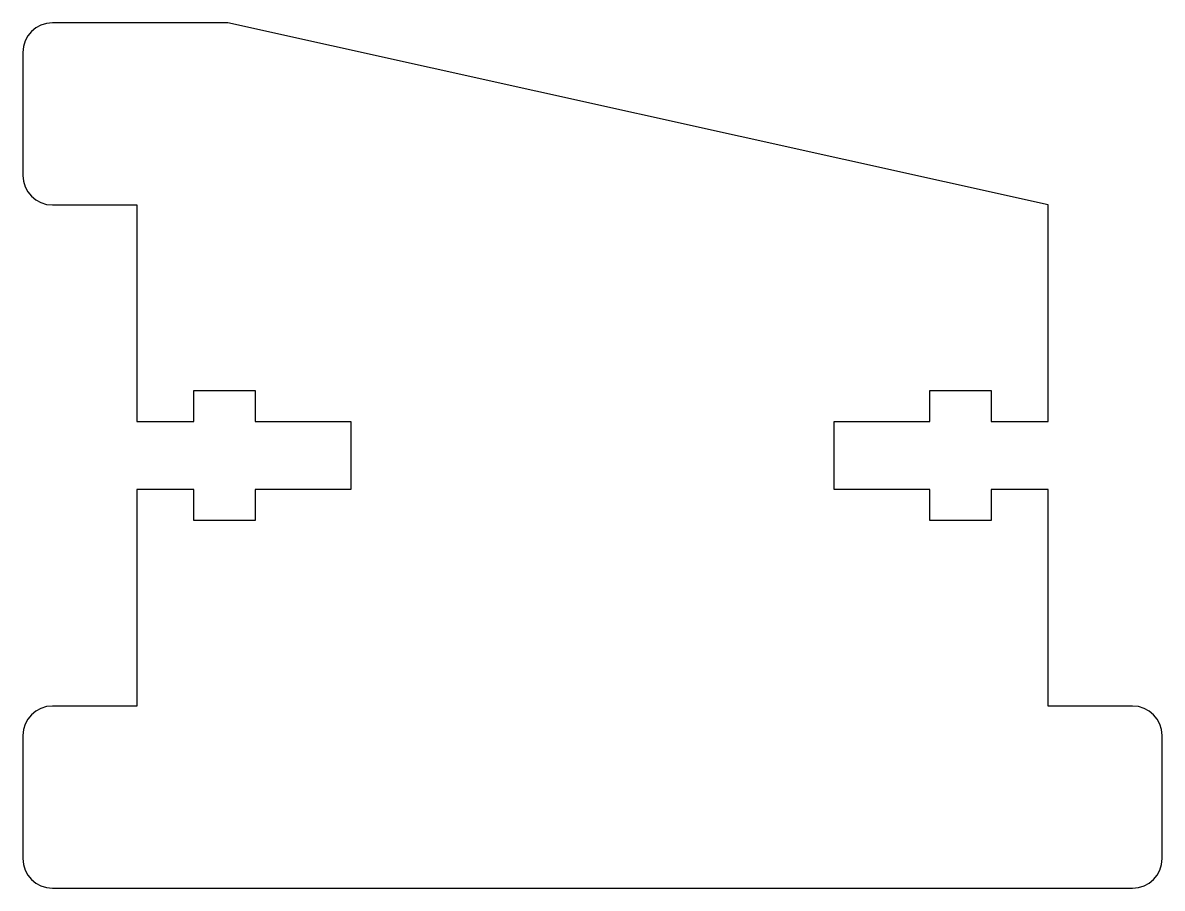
# Model space of a CAD drawing. Header units: millimetres. Extents: x -33.5 to 16.5, y 29.6 to 67.6.
import ezdxf

# ---------------------------------------------------------------- set-up
doc = ezdxf.new("R2010")
doc.units = ezdxf.units.MM

msp = doc.modelspace()

# ---------------------------------------------------------------- linework, layer by layer
at = {"color": 7, "linetype": 'Continuous', "lineweight": 25}
for p, q in [((-24.524, 67.59), (-32.224, 67.59)), ((11.476, 59.59), (-24.524, 67.59)), ((-33.524, 66.29), (-33.524, 60.89)), ((-32.224, 59.59), (-28.524, 59.59)), ((-28.524, 59.59), (-28.524, 50.09)), ((11.476, 50.09), (11.476, 59.59)), ((-26.024, 51.44), (-23.324, 51.44)), ((-26.024, 50.09), (-26.024, 51.44)), ((-23.324, 51.44), (-23.324, 50.09)), ((6.276, 51.44), (8.976, 51.44)), ((6.276, 50.09), (6.276, 51.44)), ((8.976, 51.44), (8.976, 50.09)), ((-28.524, 50.09), (-26.024, 50.09)), ((-23.324, 50.09), (-19.124, 50.09)), ((-19.124, 50.09), (-19.124, 47.09)), ((2.076, 50.09), (6.276, 50.09)), ((2.076, 47.09), (2.076, 50.09)), ((8.976, 50.09), (11.476, 50.09)), ((-28.524, 47.09), (-28.524, 37.59)), ((-26.024, 47.09), (-28.524, 47.09)), ((-26.024, 45.74), (-26.024, 47.09)), ((-23.324, 47.09), (-23.324, 45.74)), ((-19.124, 47.09), (-23.324, 47.09)), ((6.276, 47.09), (2.076, 47.09)), ((6.276, 45.74), (6.276, 47.09)), ((8.976, 47.09), (8.976, 45.74)), ((11.476, 47.09), (8.976, 47.09)), ((11.476, 37.59), (11.476, 47.09)), ((-23.324, 45.74), (-26.024, 45.74)), ((8.976, 45.74), (6.276, 45.74)), ((-28.524, 37.59), (-32.224, 37.59)), ((15.176, 37.59), (11.476, 37.59)), ((-33.524, 36.29), (-33.524, 30.89)), ((16.476, 30.89), (16.476, 36.29)), ((-32.224, 29.59), (15.176, 29.59))]:
    msp.add_line(p, q, dxfattribs=at)
for centre, start, end in [((-32.224, 66.29), 90, 180), ((-32.224, 60.89), 180, 270), ((-32.224, 36.29), 90, 180), ((15.176, 36.29), 0, 90), ((-32.224, 30.89), 180, 270), ((15.176, 30.89), 270, 0)]:
    msp.add_arc(centre, 1.3, start, end, dxfattribs=at)

doc.saveas('drawing.dxf')
